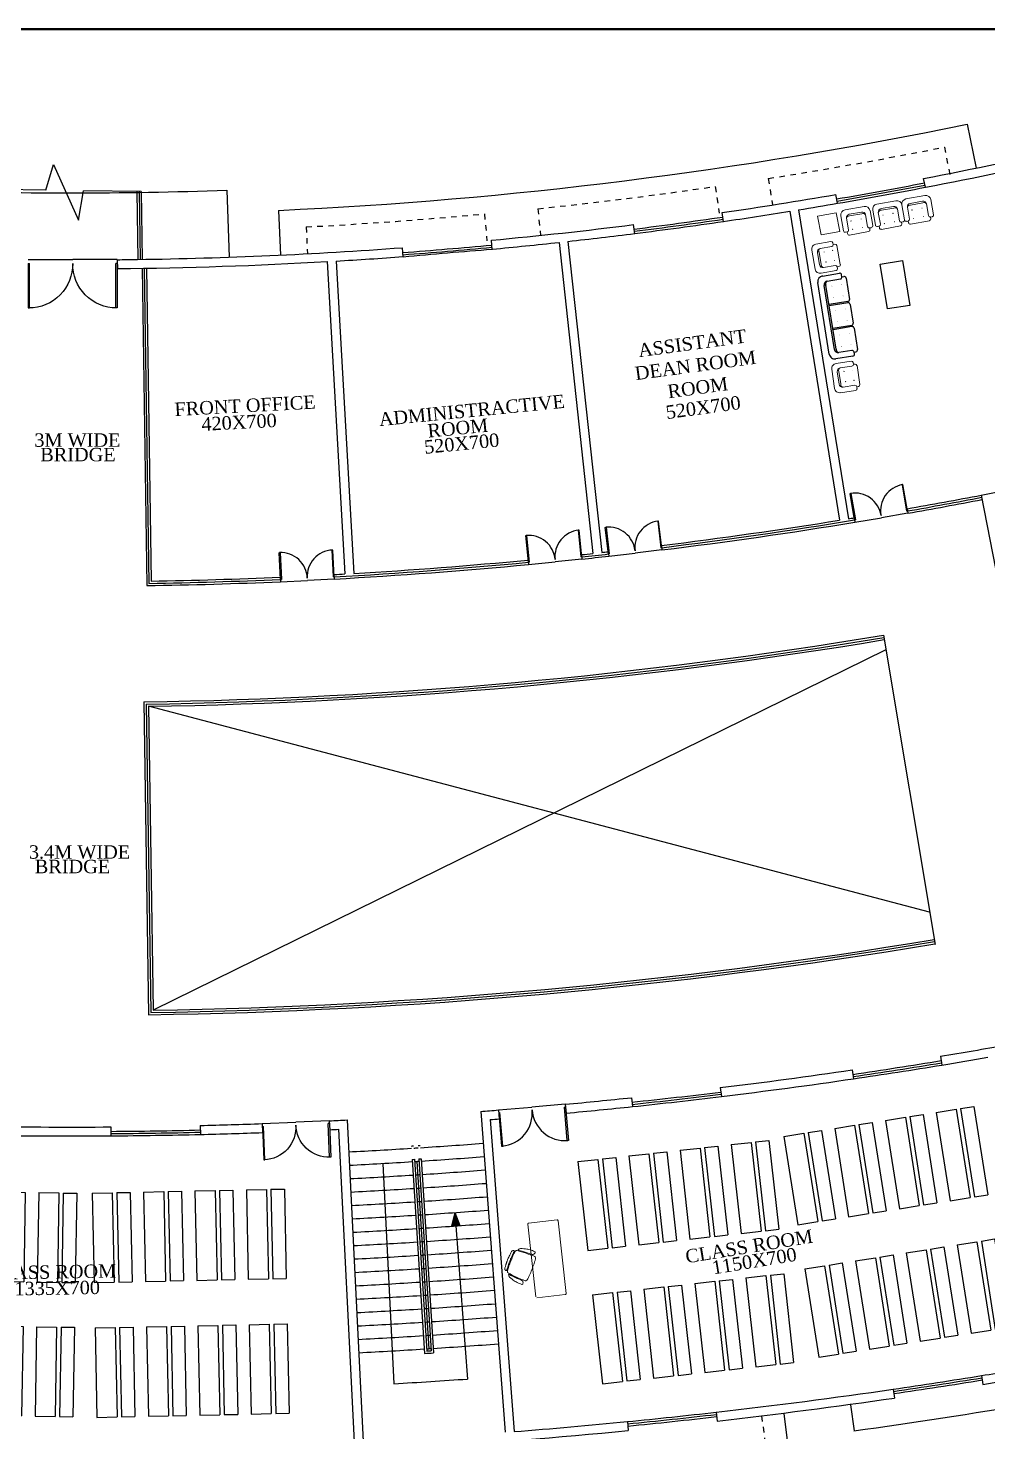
# Model space of a CAD drawing. Header units: metres. Extents: x 159409 to 239023, y 50504 to 95165.
# Drawn here: x 203357 to 205505, y 74891 to 78032 of the extents above; entities that cross this region are included whole.
import ezdxf

# ---------------------------------------------------------------- set-up
doc = ezdxf.new("R2010")
doc.units = ezdxf.units.M
doc.header["$MEASUREMENT"] = 0
doc.linetypes.add('HIDDEN', pattern=[0.125, 0.0625, -0.0625])
doc.layers.add('A-GREEN', color=80, linetype='Continuous')
doc.layers.add('TEXT', color=3, linetype='Continuous')
doc.layers.add('FURN', color=8, linetype='Continuous', lineweight=5)
doc.styles.add('DIM', font='times.ttf', dxfattribs={"height": 0.3})

# ---------------------------------------------------------------- blocks, each defined once
blk = doc.blocks.new('fgds')
at = {"color": 253, "ltscale": 8}
for p, q in [((-348.363, -122.88), (-346.363, -122.88)), ((-348.363, -122.88), (-348.363, -123.33)), ((-346.363, -122.88), (-346.363, -123.33)), ((-348.363, -123.33), (-346.363, -123.33)), ((-348.363, -123.43), (-346.363, -123.43)), ((-348.363, -123.43), (-348.363, -123.73)), ((-346.363, -123.43), (-346.363, -123.73)), ((-348.363, -123.73), (-346.363, -123.73))]:
    blk.add_line(p, q, dxfattribs=at)
blk = doc.blocks.new('rser')
at = {"color": 2}
for p in [(-0.986, 6.93, 9945.752), (-0.986, 5.78, 9945.752), (-0.986, 4.63, 9945.752), (-0.986, 3.48, 9945.752)]:
    blk.add_blockref('fgds', p, dxfattribs=at)
blk = doc.blocks.new('A$C16F118AB')
for points in [[(0.37, 0.768), (0.37, 0.768), (0.374, 0.77), (0.374, 0.774), (0.372, 0.778), (0.364, 0.785), (0.354, 0.791), (0.344, 0.795), (0.333, 0.799), (0.321, 0.801), (0.307, 0.801), (0.283, 0.797), (0.248, 0.791), (0.205, 0.783), (0.181, 0.776), (0.156, 0.77), (0.132, 0.762), (0.106, 0.752), (0.081, 0.74), (0.057, 0.728), (0.032, 0.714), (0.008, 0.697), (0, 0.691), (0, 0.683), (0.006, 0.671), (0.018, 0.659), (0.035, 0.646), (0.049, 0.64), (0.063, 0.636), (0.075, 0.638), (0.096, 0.648), (0.116, 0.659), (0.136, 0.669), (0.156, 0.679), (0.179, 0.689), (0.199, 0.699), (0.222, 0.709), (0.244, 0.72), (0.287, 0.738), (0.321, 0.752), (0.35, 0.762), (0.37, 0.768)], [(0.565, 0.547), (0.565, 0.547), (0.559, 0.559), (0.553, 0.573), (0.545, 0.585), (0.539, 0.598), (0.53, 0.612), (0.524, 0.624), (0.516, 0.636), (0.51, 0.648), (0.504, 0.661), (0.496, 0.675), (0.488, 0.687), (0.482, 0.699), (0.474, 0.712), (0.465, 0.724), (0.457, 0.736), (0.449, 0.748), (0.439, 0.758), (0.429, 0.764), (0.417, 0.768), (0.402, 0.766), (0.354, 0.748), (0.303, 0.728), (0.256, 0.707), (0.207, 0.685), (0.159, 0.661), (0.112, 0.638), (0.065, 0.614), (0.02, 0.588), (0.012, 0.579), (0.006, 0.569), (0.006, 0.555), (0.01, 0.539), (0.014, 0.526), (0.02, 0.512), (0.024, 0.498), (0.03, 0.484), (0.037, 0.472), (0.043, 0.457), (0.049, 0.443), (0.055, 0.429), (0.063, 0.415), (0.069, 0.4), (0.077, 0.384), (0.085, 0.37), (0.093, 0.354), (0.1, 0.339), (0.108, 0.323), (0.116, 0.309), (0.134, 0.276), (0.15, 0.246), (0.167, 0.215), (0.183, 0.187), (0.199, 0.161), (0.215, 0.136), (0.232, 0.114), (0.246, 0.091), (0.256, 0.081), (0.268, 0.075), (0.28, 0.073), (0.291, 0.075), (0.339, 0.1), (0.386, 0.124), (0.433, 0.15), (0.48, 0.177), (0.524, 0.203), (0.567, 0.232), (0.61, 0.262), (0.652, 0.291), (0.663, 0.301), (0.667, 0.311), (0.667, 0.323), (0.663, 0.337), (0.654, 0.362), (0.644, 0.386), (0.634, 0.411), (0.622, 0.437), (0.61, 0.464), (0.596, 0.492), (0.581, 0.518), (0.565, 0.547)], [(0.634, 0.585), (0.634, 0.585), (0.624, 0.602), (0.614, 0.62), (0.602, 0.64), (0.587, 0.661), (0.573, 0.683), (0.557, 0.707), (0.541, 0.732), (0.524, 0.758), (0.516, 0.766), (0.508, 0.77), (0.496, 0.774), (0.484, 0.774), (0.474, 0.772), (0.467, 0.766), (0.465, 0.76), (0.469, 0.752), (0.476, 0.74), (0.484, 0.728), (0.49, 0.716), (0.498, 0.703), (0.506, 0.691), (0.512, 0.679), (0.52, 0.667), (0.526, 0.655), (0.534, 0.642), (0.541, 0.63), (0.549, 0.618), (0.555, 0.606), (0.563, 0.594), (0.569, 0.581), (0.575, 0.569), (0.581, 0.557), (0.587, 0.545), (0.596, 0.533), (0.602, 0.52), (0.608, 0.508), (0.614, 0.496), (0.62, 0.484), (0.626, 0.47), (0.632, 0.457), (0.638, 0.445), (0.642, 0.433), (0.648, 0.419), (0.654, 0.407), (0.661, 0.392), (0.667, 0.38), (0.673, 0.366), (0.679, 0.354), (0.685, 0.348), (0.691, 0.346), (0.699, 0.348), (0.707, 0.354), (0.715, 0.364), (0.717, 0.376), (0.72, 0.386), (0.717, 0.396), (0.711, 0.411), (0.705, 0.427), (0.699, 0.441), (0.693, 0.453), (0.687, 0.468), (0.683, 0.48), (0.677, 0.492), (0.673, 0.502), (0.669, 0.512), (0.663, 0.524), (0.658, 0.535), (0.652, 0.545), (0.648, 0.555), (0.642, 0.565), (0.638, 0.575), (0.634, 0.585)], [(0.638, 0.262), (0.63, 0.256), (0.622, 0.248), (0.612, 0.24), (0.598, 0.23), (0.583, 0.22), (0.567, 0.209), (0.549, 0.197), (0.528, 0.185), (0.508, 0.173), (0.488, 0.159), (0.465, 0.146), (0.445, 0.134), (0.425, 0.124), (0.404, 0.112), (0.386, 0.102), (0.366, 0.091), (0.356, 0.081), (0.35, 0.069), (0.346, 0.053), (0.346, 0.033), (0.35, 0.016), (0.356, 0.004), (0.366, 0), (0.376, 0.002), (0.402, 0.014), (0.427, 0.026), (0.451, 0.041), (0.476, 0.055), (0.498, 0.069), (0.518, 0.083), (0.539, 0.1), (0.557, 0.116), (0.573, 0.132), (0.589, 0.148), (0.602, 0.161), (0.614, 0.173), (0.624, 0.183), (0.63, 0.191), (0.636, 0.197), (0.638, 0.203), (0.642, 0.213), (0.644, 0.226), (0.646, 0.238), (0.646, 0.248), (0.646, 0.256), (0.644, 0.262), (0.64, 0.264), (0.638, 0.262)]]:
    blk.add_lwpolyline(points)
blk = doc.blocks.new('vgfsdr')
at = {"layer": 'FURN'}
for p, q in [((-347.094, -114.279, 9945.752), (-348.721, -114.469, 9945.752)), ((-346.997, -114.933, 9945.752), (-347.071, -114.297, 9945.752)), ((-348.738, -114.483, 9945.752), (-348.739, -114.492, 9945.752)), ((-348.739, -114.492, 9945.752), (-348.665, -115.127, 9945.752)), ((-348.735, -114.477, 9945.752), (-348.738, -114.483, 9945.752)), ((-348.729, -114.472, 9945.752), (-348.735, -114.477, 9945.752)), ((-348.721, -114.469, 9945.752), (-348.729, -114.472, 9945.752)), ((-347.015, -114.955, 9945.752), (-347.007, -114.952, 9945.752)), ((-347.007, -114.952, 9945.752), (-347.002, -114.948, 9945.752)), ((-347.002, -114.948, 9945.752), (-346.998, -114.941, 9945.752)), ((-346.998, -114.941, 9945.752), (-346.997, -114.933, 9945.752)), ((-348.662, -115.135, 9945.752), (-348.665, -115.127, 9945.752)), ((-348.657, -115.14, 9945.752), (-348.662, -115.135, 9945.752)), ((-348.651, -115.144, 9945.752), (-348.657, -115.14, 9945.752)), ((-348.643, -115.145, 9945.752), (-348.651, -115.144, 9945.752)), ((-347.015, -114.955, 9945.752), (-348.643, -115.145, 9945.752))]:
    blk.add_line(p, q, dxfattribs=at)
blk = doc.blocks.new('556w45')
at = {"color": 2}
blk.add_blockref('vgfsdr', (-0.017, 0.143), dxfattribs=at)
at = {"color": 2, "rotation": 6.647952394738431}
for p in [(-13.293, 40.23), (-16.273, 39.882)]:
    blk.add_blockref('rser', p, dxfattribs=at)
at = {"layer": 'FURN', "rotation": 96.64795239473506}
blk.add_blockref('A$C16F118AB', (-347.408, -114.267, 9945.752), dxfattribs=at)
blk = doc.blocks.new('RYTRTRTRTRT')
at = {"color": 8}
for p, q in [((42.518, 61.153), (42.518, 61.753)), ((42.518, 61.753), (42.538, 61.753)), ((42.538, 61.753), (42.538, 61.153)), ((43.718, 61.753), (43.698, 61.753)), ((43.698, 61.753), (43.698, 61.153)), ((43.718, 61.153), (43.718, 61.753)), ((42.518, 61.153), (42.538, 61.153)), ((42.518, 61.103), (43.118, 61.103)), ((43.718, 61.103), (43.118, 61.103)), ((43.718, 61.153), (43.698, 61.153))]:
    blk.add_line(p, q, dxfattribs=at)
for centre, start, end in [((42.528, 61.163), 359.0371, 90), ((43.708, 61.163), 90, 180.9629)]:
    blk.add_arc(centre, 0.59, start, end, dxfattribs=at)
blk = doc.blocks.new('FEGREGRE')
at = {"color": 20, "ltscale": 10}
for p, q in [((355566.4, 113803.8, 0.4), (355576.3, 113725.3, 0.4)), ((355715.3, 113822.9, 0.4), (355723.3, 113764.9, 0.4))]:
    blk.add_line(p, q, dxfattribs=at)
blk.add_arc((353970.3, 126473.1, 0.4), 12828.5, 277.85338, 279.64858, dxfattribs=at)
blk = doc.blocks.new('erewrewgregre')
for p, q in [((1543.251, -964.41), (1543.251, -964.917)), ((1544.265, -964.41), (1543.251, -964.41)), ((1544.265, -964.917), (1544.265, -964.41)), ((1543.251, -964.917), (1544.265, -964.917))]:
    blk.add_line(p, q)
blk = doc.blocks.new('frgre')
at = {"layer": 'FURN'}
for p, q in [((-1218.604, -2440.471), (-1218.604, -2440.888)), ((-1218.188, -2440.471), (-1218.604, -2440.471)), ((-1218.188, -2440.888), (-1218.188, -2440.471)), ((-1218.604, -2440.888), (-1218.188, -2440.888))]:
    blk.add_line(p, q, dxfattribs=at)
blk = doc.blocks.new('fregtr')
at = {"layer": 'FURN'}
for p, q in [((-1209.411, -2453.059), (-1209.836, -2453.059)), ((-1209.411, -2453.059), (-1209.836, -2453.059)), ((-1209.949, -2453.172), (-1209.949, -2453.509)), ((-1209.836, -2453.247), (-1209.836, -2453.509)), ((-1209.836, -2453.247), (-1209.836, -2453.509)), ((-1209.486, -2453.172), (-1209.761, -2453.172)), ((-1209.486, -2453.172), (-1209.761, -2453.172)), ((-1209.486, -2453.209), (-1209.761, -2453.209)), ((-1209.486, -2453.209), (-1209.761, -2453.209)), ((-1209.411, -2453.509), (-1209.411, -2453.247)), ((-1209.411, -2453.509), (-1209.411, -2453.247)), ((-1209.299, -2453.509), (-1209.299, -2453.172)), ((-1209.299, -2453.509), (-1209.299, -2453.172)), ((-1209.874, -2453.547), (-1209.911, -2453.547)), ((-1209.874, -2453.547), (-1209.911, -2453.547)), ((-1209.874, -2453.547), (-1209.874, -2453.584)), ((-1209.874, -2453.547), (-1209.874, -2453.584)), ((-1209.836, -2453.622), (-1209.411, -2453.622)), ((-1209.836, -2453.622), (-1209.411, -2453.622)), ((-1209.336, -2453.547), (-1209.374, -2453.547)), ((-1209.374, -2453.547), (-1209.374, -2453.584)), ((-1209.374, -2453.547), (-1209.374, -2453.584)), ((-1209.336, -2453.547), (-1209.374, -2453.547))]:
    blk.add_line(p, q, dxfattribs=at)
for centre, radius, start, end in [((-1209.836, -2453.172), 0.112, 90, 180), ((-1209.836, -2453.172), 0.112, 90, 180), ((-1209.411, -2453.172), 0.112, 0, 90), ((-1209.411, -2453.172), 0.112, 0, 90), ((-1209.761, -2453.247), 0.075, 90, 180), ((-1209.761, -2453.247), 0.075, 90, 180), ((-1209.782, -2453.262), 0.0561, 68.2206, 164.9095), ((-1209.782, -2453.262), 0.0561, 68.2206, 164.9095), ((-1209.724, -2453.322), 0.00281, 0, 180), ((-1209.724, -2453.322), 0.00281, 0, 180), ((-1209.724, -2453.322), 0.00281, 180, 0), ((-1209.724, -2453.322), 0.00281, 180, 0), ((-1209.499, -2453.322), 0.00281, 0, 180), ((-1209.499, -2453.322), 0.00281, 0, 180), ((-1209.499, -2453.322), 0.00281, 180, 0), ((-1209.499, -2453.322), 0.00281, 180, 0), ((-1209.486, -2453.247), 0.075, 0, 90), ((-1209.486, -2453.247), 0.075, 0, 90), ((-1209.466, -2453.262), 0.0561, 15.0905, 111.7794), ((-1209.466, -2453.262), 0.0561, 15.0905, 111.7794), ((-1209.911, -2453.509), 0.0375, 180, 270), ((-1209.911, -2453.509), 0.0375, 180, 270), ((-1209.874, -2453.509), 0.0375, 270, 0), ((-1209.874, -2453.509), 0.0375, 270, 0), ((-1209.836, -2453.584), 0.0375, 180, 270), ((-1209.836, -2453.584), 0.0375, 180, 270), ((-1209.724, -2453.509), 0.00281, 0, 180), ((-1209.724, -2453.509), 0.00281, 0, 180), ((-1209.724, -2453.509), 0.00281, 180, 0), ((-1209.724, -2453.509), 0.00281, 180, 0), ((-1209.499, -2453.509), 0.00281, 0, 180), ((-1209.499, -2453.509), 0.00281, 0, 180), ((-1209.499, -2453.509), 0.00281, 180, 0), ((-1209.499, -2453.509), 0.00281, 180, 0), ((-1209.374, -2453.509), 0.0375, 180, 270), ((-1209.374, -2453.509), 0.0375, 180, 270), ((-1209.411, -2453.584), 0.0375, 270, 0), ((-1209.411, -2453.584), 0.0375, 270, 0), ((-1209.336, -2453.509), 0.0375, 270, 0), ((-1209.336, -2453.509), 0.0375, 270, 0)]:
    blk.add_arc(centre, radius, start, end, dxfattribs=at)
blk = doc.blocks.new('REGREHTR')
at = {"layer": 'FURN'}
for p, q in [((-1332.745, -2479.595), (-1332.745, -2479.932)), ((-1332.745, -2479.595), (-1332.745, -2479.932)), ((-1332.707, -2479.557), (-1332.67, -2479.557)), ((-1332.707, -2479.557), (-1332.67, -2479.557)), ((-1332.67, -2479.557), (-1332.67, -2479.52)), ((-1332.67, -2479.557), (-1332.67, -2479.52)), ((-1332.633, -2479.595), (-1332.633, -2479.857)), ((-1332.633, -2479.595), (-1332.633, -2479.857)), ((-1332.207, -2479.483), (-1332.632, -2479.482)), ((-1332.207, -2479.483), (-1332.632, -2479.482)), ((-1332.208, -2479.858), (-1332.208, -2479.595)), ((-1332.208, -2479.858), (-1332.208, -2479.595)), ((-1332.17, -2479.558), (-1332.17, -2479.52)), ((-1332.17, -2479.558), (-1332.17, -2479.52)), ((-1332.17, -2479.558), (-1332.132, -2479.558)), ((-1332.17, -2479.558), (-1332.132, -2479.558)), ((-1332.095, -2479.933), (-1332.095, -2479.596)), ((-1332.095, -2479.933), (-1332.095, -2479.596)), ((-1332.558, -2479.895), (-1332.283, -2479.895)), ((-1332.558, -2479.895), (-1332.283, -2479.895)), ((-1332.558, -2479.932), (-1332.283, -2479.933)), ((-1332.558, -2479.932), (-1332.283, -2479.933)), ((-1332.633, -2480.045), (-1332.208, -2480.045)), ((-1332.633, -2480.045), (-1332.208, -2480.045))]:
    blk.add_line(p, q, dxfattribs=at)
for centre, radius, start, end in [((-1332.708, -2479.595), 0.0375, 89.9193, 179.9193), ((-1332.708, -2479.595), 0.0375, 89.9193, 179.9193), ((-1332.632, -2479.52), 0.0375, 89.9193, 179.9193), ((-1332.632, -2479.52), 0.0375, 89.9193, 179.9193), ((-1332.67, -2479.595), 0.0375, 359.9193, 89.9193), ((-1332.67, -2479.595), 0.0375, 359.9193, 89.9193), ((-1332.545, -2479.595), 0.00281, 359.9193, 179.9193), ((-1332.545, -2479.595), 0.00281, 359.9193, 179.9193), ((-1332.545, -2479.595), 0.00281, 179.9193, 359.9193), ((-1332.545, -2479.595), 0.00281, 179.9193, 359.9193), ((-1332.32, -2479.595), 0.00281, 359.9193, 179.9193), ((-1332.32, -2479.595), 0.00281, 359.9193, 179.9193), ((-1332.32, -2479.595), 0.00281, 179.9193, 359.9193), ((-1332.32, -2479.595), 0.00281, 179.9193, 359.9193), ((-1332.17, -2479.595), 0.0375, 89.9193, 179.9193), ((-1332.17, -2479.595), 0.0375, 89.9193, 179.9193), ((-1332.207, -2479.52), 0.0375, 359.9193, 89.9193), ((-1332.207, -2479.52), 0.0375, 359.9193, 89.9193), ((-1332.133, -2479.596), 0.0375, 359.9193, 89.9193), ((-1332.133, -2479.596), 0.0375, 359.9193, 89.9193), ((-1332.633, -2479.932), 0.112, 179.9193, 269.9193), ((-1332.633, -2479.932), 0.112, 179.9193, 269.9193), ((-1332.558, -2479.857), 0.075, 179.9193, 269.9193), ((-1332.579, -2479.843), 0.0561, 195.0098, 291.6987), ((-1332.579, -2479.843), 0.0561, 195.0098, 291.6987), ((-1332.558, -2479.857), 0.075, 179.9193, 269.9193), ((-1332.545, -2479.782), 0.00281, 359.9193, 179.9193), ((-1332.545, -2479.782), 0.00281, 359.9193, 179.9193), ((-1332.545, -2479.782), 0.00281, 179.9193, 359.9193), ((-1332.545, -2479.782), 0.00281, 179.9193, 359.9193), ((-1332.32, -2479.783), 0.00281, 359.9193, 179.9193), ((-1332.32, -2479.783), 0.00281, 359.9193, 179.9193), ((-1332.32, -2479.783), 0.00281, 179.9193, 359.9193), ((-1332.32, -2479.783), 0.00281, 179.9193, 359.9193), ((-1332.283, -2479.858), 0.075, 269.9193, 359.9193), ((-1332.262, -2479.843), 0.0561, 248.1399, 344.8288), ((-1332.262, -2479.843), 0.0561, 248.1399, 344.8288), ((-1332.283, -2479.858), 0.075, 269.9193, 359.9193), ((-1332.208, -2479.933), 0.112, 269.9193, 359.9193), ((-1332.208, -2479.933), 0.112, 269.9193, 359.9193)]:
    blk.add_arc(centre, radius, start, end, dxfattribs=at)
blk = doc.blocks.new('S')
at = {"color": 8}
for p, q in [((-1517.271, 488.054), (-1516.789, 488.054)), ((-1517.271, 488.054), (-1516.789, 488.054)), ((-1516.676, 488.054), (-1516.251, 488.054)), ((-1516.676, 488.054), (-1516.251, 488.054)), ((-1516.138, 488.054), (-1515.656, 488.054)), ((-1516.138, 488.054), (-1515.656, 488.054)), ((-1517.398, 487.544), (-1517.398, 487.926)), ((-1517.398, 487.544), (-1517.398, 487.926)), ((-1517.313, 487.969), (-1517.356, 487.969)), ((-1517.313, 487.969), (-1517.356, 487.969)), ((-1517.313, 487.969), (-1517.313, 488.011)), ((-1517.313, 487.969), (-1517.313, 488.011)), ((-1517.271, 487.629), (-1517.271, 487.926)), ((-1517.271, 487.629), (-1517.271, 487.926)), ((-1516.718, 488.011), (-1516.747, 488.011)), ((-1516.718, 488.011), (-1516.747, 488.011)), ((-1516.747, 488.011), (-1516.747, 487.586)), ((-1516.747, 488.011), (-1516.747, 487.586)), ((-1516.718, 488.011), (-1516.718, 487.586)), ((-1516.718, 488.011), (-1516.718, 487.586)), ((-1516.208, 488.011), (-1516.208, 487.586)), ((-1516.208, 488.011), (-1516.208, 487.586)), ((-1516.18, 488.011), (-1516.207, 488.011)), ((-1516.18, 488.011), (-1516.207, 488.011)), ((-1516.18, 488.011), (-1516.18, 487.586)), ((-1516.18, 488.011), (-1516.18, 487.586)), ((-1515.656, 487.926), (-1515.656, 487.629)), ((-1515.656, 487.926), (-1515.656, 487.629)), ((-1515.613, 487.969), (-1515.613, 488.011)), ((-1515.613, 487.969), (-1515.613, 488.011)), ((-1515.571, 487.969), (-1515.613, 487.969)), ((-1515.571, 487.969), (-1515.613, 487.969)), ((-1515.528, 487.926), (-1515.528, 487.544)), ((-1515.528, 487.926), (-1515.528, 487.544)), ((-1515.741, 487.586), (-1517.186, 487.586)), ((-1515.741, 487.586), (-1517.186, 487.586)), ((-1515.741, 487.544), (-1517.186, 487.544)), ((-1515.741, 487.544), (-1517.186, 487.544)), ((-1515.656, 487.416), (-1517.271, 487.416)), ((-1515.656, 487.416), (-1517.271, 487.416))]:
    blk.add_line(p, q, dxfattribs=at)
at = {"color": 8, "const_width": 0.00637}
for points in [[(-1517.14, 487.926, 1), (-1517.147, 487.926, 1)], [(-1517.14, 487.926, 1), (-1517.147, 487.926, 1)], [(-1516.885, 487.926, 1), (-1516.892, 487.926, 1)], [(-1516.885, 487.926, 1), (-1516.892, 487.926, 1)], [(-1516.588, 487.926, 1), (-1516.594, 487.926, 1)], [(-1516.588, 487.926, 1), (-1516.594, 487.926, 1)], [(-1516.333, 487.926, 1), (-1516.339, 487.926, 1)], [(-1516.333, 487.926, 1), (-1516.339, 487.926, 1)], [(-1516.035, 487.926, 1), (-1516.042, 487.926, 1)], [(-1516.035, 487.926, 1), (-1516.042, 487.926, 1)], [(-1515.78, 487.926, 1), (-1515.787, 487.926, 1)], [(-1515.78, 487.926, 1), (-1515.787, 487.926, 1)], [(-1517.14, 487.714, 1), (-1517.147, 487.714, 1)], [(-1517.14, 487.714, 1), (-1517.147, 487.714, 1)], [(-1516.885, 487.714, 1), (-1516.892, 487.714, 1)], [(-1516.885, 487.714, 1), (-1516.892, 487.714, 1)], [(-1516.588, 487.714, 1), (-1516.594, 487.714, 1)], [(-1516.588, 487.714, 1), (-1516.594, 487.714, 1)], [(-1516.333, 487.714, 1), (-1516.339, 487.714, 1)], [(-1516.333, 487.714, 1), (-1516.339, 487.714, 1)], [(-1516.035, 487.714, 1), (-1516.042, 487.714, 1)], [(-1516.035, 487.714, 1), (-1516.042, 487.714, 1)], [(-1515.78, 487.714, 1), (-1515.787, 487.714, 1)], [(-1515.78, 487.714, 1), (-1515.787, 487.714, 1)]]:
    blk.add_lwpolyline(points, format="xyb", close=True, dxfattribs=at)
at = {"color": 8}
for centre, radius, start, end in [((-1517.271, 488.011), 0.0425, 90, 180), ((-1517.271, 488.011), 0.0425, 90, 180), ((-1516.789, 488.011), 0.0425, 0, 90), ((-1516.789, 488.011), 0.0425, 0, 90), ((-1516.676, 488.011), 0.0425, 90, 180), ((-1516.676, 488.011), 0.0425, 90, 180), ((-1516.251, 488.011), 0.0425, 0, 90), ((-1516.251, 488.011), 0.0425, 0, 90), ((-1516.138, 488.011), 0.0425, 90, 180), ((-1516.138, 488.011), 0.0425, 90, 180), ((-1515.656, 488.011), 0.0425, 0, 90), ((-1515.656, 488.011), 0.0425, 0, 90), ((-1517.356, 487.926), 0.0425, 90, 180), ((-1517.356, 487.926), 0.0425, 90, 180), ((-1517.313, 487.926), 0.0425, 0, 90), ((-1517.313, 487.926), 0.0425, 0, 90), ((-1515.613, 487.926), 0.0425, 90, 180), ((-1515.613, 487.926), 0.0425, 90, 180), ((-1515.571, 487.926), 0.0425, 0, 90), ((-1515.571, 487.926), 0.0425, 0, 90), ((-1517.271, 487.544), 0.128, 180, 270), ((-1517.271, 487.544), 0.128, 180, 270), ((-1517.186, 487.629), 0.085, 180, 270), ((-1517.209, 487.645), 0.0636, 195.0905, 291.7794), ((-1517.209, 487.645), 0.0636, 195.0905, 291.7794), ((-1517.186, 487.629), 0.085, 180, 270), ((-1515.741, 487.629), 0.085, 270, 0), ((-1515.717, 487.645), 0.0636, 248.2206, 344.9095), ((-1515.717, 487.645), 0.0636, 248.2206, 344.9095), ((-1515.741, 487.629), 0.085, 270, 0), ((-1515.656, 487.544), 0.128, 270, 0), ((-1515.656, 487.544), 0.128, 270, 0)]:
    blk.add_arc(centre, radius, start, end, dxfattribs=at)

msp = doc.modelspace()

# ---------------------------------------------------------------- hatches: boundary and pattern name
at = {"ltscale": 8}
h = msp.add_hatch(color=2, dxfattribs=at)
h.dxf.hatch_style = 1
h.paths.add_polyline_path([(204312.094, 75381.923), (204323.622, 75352.664, -0.00038461), (204304.777, 75351.338)])

# ---------------------------------------------------------------- linework, layer by layer
at = {"color": 0, "ltscale": 10}
for p, q in [((205458.382, 77816.744, 0.423), (205478.467, 77718.782, 0.842)), ((203397.454, 77669.211, 1.263), (203414.214, 77726.557, 1.263)), ((203414.214, 77726.557, 1.263), (203470.606, 77602.051, 1.263)), ((205364.809, 77675.791, 0.842), (205361.025, 77695.429, 0.842)), ((203397.454, 77669.211, 1.263), (203294.058, 77670.747, 1.263)), ((203470.606, 77602.051, 1.263), (203481.129, 77667.968, 1.263)), ((203610.627, 77666.045, 1.263), (203481.129, 77667.968, 1.263)), ((203600.628, 77665.896, 1.263), (203602.879, 77514.333, 1.263)), ((203605.628, 77665.971, 1.263), (203607.879, 77514.402, 1.263)), ((203610.627, 77666.045, 1.263), (203612.878, 77514.48, 1.263)), ((203802.137, 77669.369, -0.421), (203807.418, 77519.462, 0.842)), ((205168.057, 77639.894, 0.842), (205164.662, 77659.604, 0.842)), ((203917.62, 77624.056, 0.356), (203922.279, 77524.164, 0.842)), ((204912.928, 77598.801, 0.842), (204910.167, 77619.11, 0.842)), ((205061.601, 77622.143, 1.247), (205173.047, 76931.071, 1.275)), ((205081.343, 77625.347, 1.247), (205192.789, 76934.274, 1.275)), ((204714.751, 77571.861, 0.842), (204711.99, 77592.17, 0.842)), ((204395.846, 77536.073, 0.842), (204394.07, 77557.268, 0.842)), ((204545.459, 77552.497, 1.248), (204621.163, 76856.603, 1.276)), ((204565.339, 77554.68, 1.248), (204641.044, 76858.784, 1.276)), ((204196.544, 77519.376, 0.842), (204194.768, 77540.571, 0.842)), ((203557.039, 77513.752, 0.842), (203557.247, 77493.754, 0.421)), ((203612.362, 77494.476, 1.263), (203622.907, 76784.554, 1.263)), ((203617.362, 77494.557, 1.263), (203627.832, 76789.634, 1.263)), ((203622.361, 77494.64, 1.263), (203632.757, 76794.716, 1.263)), ((204026.415, 77509.528, 1.248), (204066.176, 76810.658, 1.276)), ((204046.382, 77510.684, 1.248), (204086.143, 76811.813, 1.276)), ((205490.013, 76987.042, 0.842), (205585.189, 76496.183, 0.842)), ((205323.842, 76956.485, 0.842), (205325.427, 76946.611, 0.842)), ((205205.535, 76936.368, 0.842), (205207.271, 76926.522, 0.842)), ((204655.129, 76860.352, 0.842), (204656.363, 76850.381, 0.842)), ((204774.466, 76874.389, 0.842), (204775.542, 76864.446, 0.842)), ((204476.083, 76841.834, 0.842), (204477.234, 76831.862, 0.842)), ((204595.482, 76853.859, 0.842), (204596.559, 76843.908, 0.842)), ((203921.78, 76803.412, 1.263), (203922.345, 76793.404, 1.263)), ((204041.71, 76809.294, 1.263), (204042.205, 76799.261, 1.263)), ((205271.275, 76673.567, 0.842), (205386.458, 75981.588, 0.842)), ((203632.165, 75824.582, 1.263), (203632.165, 75824.581, 1.263)), ((203637.164, 75824.66, 1.263), (203637.164, 75824.656, 1.263)), ((205398.75, 75731.75, 0.842), (205401.986, 75712.014, 0.842)), ((205201.124, 75701.027, 0.842), (205204.031, 75681.24, 0.842)), ((204707.418, 75638.877, 0.842), (204709.505, 75618.986, 0.842)), ((204906.145, 75661.4, 0.842), (204908.563, 75641.546, 0.842)), ((204369.993, 75608.271, 0.842), (204424.927, 74890.37, 0.842)), ((204409.865, 75611.464, 0.842), (204411.457, 75591.527, 0.842)), ((204559.32, 75624.263, 0.842), (204561.161, 75604.348, 0.842)), ((203542.536, 75573.547, 0.842), (203542.853, 75553.549, 0.842)), ((203742.511, 75576.711, 0.842), (203742.828, 75556.713, 0.842)), ((203881.319, 75580.864, 0.842), (203882.033, 75560.876, 0.842)), ((204031.191, 75587.133, 0.842), (204032.153, 75567.172, 0.842)), ((204391.459, 75589.872, 0.842), (204444.868, 74891.911, 0.842)), ((204216.782, 75500.836, 0.842), (204244.569, 75066.725, 0.842)), ((204221.772, 75501.153, 0.842), (204249.24, 75072.031, 0.842)), ((204227.081, 75496.481, 0.842), (204253.91, 75077.339, 0.842)), ((204231.752, 75501.791, 0.842), (204259.219, 75072.67, 0.842)), ((204236.741, 75502.114, 0.842), (204264.528, 75068.002, 0.842)), ((205490.574, 75017.216, 0.842), (205493.617, 74997.448, 0.842)), ((205292.902, 74986.788, 0.842), (205295.945, 74967.02, 0.842)), ((204698.216, 74914.242, 0.842), (204700.17, 74894.338, 0.842)), ((204897.099, 74935.351, 0.842), (204899.365, 74915.479, 0.842))]:
    msp.add_line(p, q, dxfattribs=at)
at = {"color": 0, "linetype": 'HIDDEN', "ltscale": 200}
for p, q in [((205407.367, 77765.638, 0.421), (205421.013, 77696.98, 0.842)), ((204894.846, 77677.511, 0.421), (204903.477, 77618.135, 0.842)), ((205013.486, 77695.482, 0.416), (205022.827, 77636.214, 0.842)), ((204378.438, 77616.07, 0.842), (204383.979, 77556.327, 0.842)), ((204497.858, 77627.868, 0.842), (204504.114, 77568.195, 0.842)), ((203979.41, 77587.074, 0.842), (203982.564, 77527.157, 0.842)), ((204998.582, 74927.19, 0.842), (205005.849, 74867.632, 0.842))]:
    msp.add_line(p, q, dxfattribs=at)
at = {"color": 0, "ltscale": 8}
for p, q in [((205276.75, 76640.676, 0.842), (203637.015, 75834.672, 1.263)), ((203616.769, 76524.43, 1.263), (203627.165, 75824.507, 1.263)), ((203621.843, 76519.506, 1.263), (203632.091, 75829.582, 1.263)), ((205374.379, 76054.156, 1.231), (203626.917, 76514.584, 1.263)), ((203626.917, 76514.584, 1.263), (203637.016, 75834.659, 1.263)), ((204052.162, 75568.153, 0.842), (204087.017, 74869.022, 0.842)), ((204071.141, 75589.141, 0.842), (204106.991, 74870.033, 0.842)), ((204151.084, 75491.856, 0.842), (204175.657, 74998.954, 0.842)), ((204312.094, 75381.923, 0.842), (204304.777, 75351.338, 0.842)), ((204312.094, 75381.923, 0.842), (204323.622, 75352.664, 0.842)), ((204314.383, 75352.01, 0.842), (204340.592, 75009.505, 0.842))]:
    msp.add_line(p, q, dxfattribs=at)
at = {"color": 6, "const_width": 5.123}
msp.add_lwpolyline([(206807.05, 78029.391), (206807.05, 73287.566), (200063.3, 73287.566), (200063.3, 78029.391)], close=True, dxfattribs=at)
at = {"color": 0, "ltscale": 10}
for centre, radius, start, end in [((203452.237, 87601.708, 0.842), 9988.5, 272.6704847, 281.5864047), ((203452.237, 87601.708, 0.842), 10088.5, 280.9063551, 282.8401676), ((203452.237, 87601.708, 0.842), 10108.5, 280.9063551, 282.8401676), ((203452.237, 87601.708, 0.842), 10098.5, 279.7727207, 280.9063551), ((203452.237, 87601.708, 0.842), 10103.5, 279.7727207, 280.9063551), ((203452.237, 87601.708, 0.842), 10108.5, 279.7727207, 280.9063551), ((203452.237, 87601.708, 0.421), 9938.5, 267.9812456, 272.0176033), ((203452.237, 87601.708, 0.842), 10088.5, 278.3091403, 279.7727207), ((203452.237, 87601.708, 0.842), 10108.5, 278.3080166, 279.1609841), ((203452.237, 87601.708, 0.842), 10108.5, 279.2743457, 279.7727207), ((203452.237, 87601.708, 0.842), 10088.5, 275.3567673, 277.1732585), ((203452.237, 87601.708, 0.842), 10108.5, 275.3556436, 276.208611), ((203452.237, 87601.708, 0.842), 10108.5, 276.3219727, 277.1743822), ((203452.237, 87601.708, 0.842), 10088.5, 270.8509587, 274.2208855), ((203452.237, 87601.708, 0.842), 10108.5, 273.3695996, 274.2220092), ((203452.237, 87601.708, 0.842), 10088.5, 270.5952138, 270.8509587), ((203452.237, 87601.708, 0.842), 10108.5, 270.5940365, 273.256238), ((203452.237, 87601.708, 0.842), 10808.5, 280.8672755, 284.0672352), ((203452.237, 87601.708, 0.842), 10808.5, 279.9716255, 280.8672755), ((203452.237, 87601.708, 0.842), 10813.5, 279.9716255, 280.8673245), ((203452.237, 87601.708, 0.842), 10818.5, 279.9716255, 280.8673735), ((203451.244, 87608.253, 0.842), 10815.12, 277.0277073, 279.1606574), ((203452.237, 87601.708, 0.842), 10813.5, 277.0259095, 279.3357839), ((203461.833, 87533.308, 0.842), 10749.44, 277.019739, 279.3447632), ((203452.237, 87601.708, 0.842), 10808.5, 279.267004, 279.3354756), ((203452.237, 87601.708, 0.842), 10808.5, 276.0717005, 276.208611), ((203452.237, 87601.708, 0.842), 10808.5, 276.314631, 276.3897596), ((203452.237, 87601.708, 0.842), 10813.5, 273.1265904, 275.4360935), ((203452.237, 87601.708, 0.842), 10818.5, 273.1260626, 275.4366246), ((203452.237, 87601.708, 0.842), 10808.5, 273.3622579, 275.4355619), ((203452.237, 87601.708, 0.842), 10813.5, 276.0717005, 276.3900673), ((203452.237, 87601.708, 0.842), 10818.5, 276.0717005, 276.3903747), ((203449.227, 87730.37, 1.684), 10947.194, 270.9090484, 272.476993), ((203452.237, 87601.708, 0.842), 10813.5, 270.9304369, 272.4901699), ((203452.237, 87601.708, 0.842), 10808.5, 270.9569786, 272.4898255), ((203452.237, 87601.708, 0.842), 10808.5, 273.1263451, 273.256238), ((203452.237, 87601.708, 0.842), 12028.5, 279.3128445, 280.0217136), ((203452.237, 87601.708, 0.842), 12048.5, 279.3128445, 279.8086633), ((203452.237, 87601.708, 0.842), 12028.5, 276.9424281, 278.3601664), ((203452.237, 87601.708, 0.842), 12038.5, 278.3601664, 279.3128445), ((203452.237, 87601.708, 0.842), 12043.5, 278.3601664, 279.3128445), ((203452.237, 87601.708, 0.842), 12048.5, 278.3601664, 279.3128445), ((203452.237, 87601.708, 0.842), 12048.5, 276.9424281, 278.3601664), ((203452.237, 87601.708, 0.842), 12028.5, 275.2808809, 275.9897501), ((203452.237, 87601.708, 0.842), 12038.5, 275.9897501, 276.9424281), ((203452.237, 87601.708, 0.842), 12043.5, 275.9897501, 276.9424281), ((203452.237, 87601.708, 0.842), 12048.5, 275.9897501, 276.9424281), ((203452.237, 87601.708, 0.842), 12028.5, 274.3758311, 274.5663621), ((203452.237, 87601.708, 0.842), 12048.5, 275.2808809, 275.9897501), ((203452.237, 87601.708, 0.842), 12028.5, 269.1071536, 270.4301303), ((203452.237, 87601.708, 0.842), 12028.5, 271.3828083, 272.0442967), ((203452.237, 87601.708, 0.842), 12028.5, 272.7588155, 272.9493489), ((203452.237, 87601.708, 0.842), 12048.5, 272.7588155, 272.8540821), ((203452.237, 87601.708, 0.842), 12048.5, 274.4709397, 274.5668384), ((203452.237, 87601.708, 0.842), 12048.5, 269.1063629, 270.430921), ((203452.237, 87601.708, 0.842), 12038.5, 270.430921, 271.3820176), ((203452.237, 87601.708, 0.842), 12043.5, 270.430921, 271.3820176), ((203452.237, 87601.708, 0.842), 12048.5, 270.430921, 271.3820176), ((203452.237, 87601.708, 0.842), 12048.5, 271.3820176, 272.0442967), ((203452.237, 87601.708, 0.842), 12768.5, 279.1997112, 284.7550704), ((203452.237, 87601.708, 0.842), 12748.5, 279.2004152, 279.8138856), ((203452.237, 87601.708, 0.842), 12748.5, 278.3015429, 279.2004152), ((203452.237, 87601.708, 0.842), 12753.5, 278.3015429, 279.2004152), ((203452.237, 87601.708, 0.842), 12758.5, 278.3015429, 279.2004152), ((203452.237, 87601.708, 0.842), 12748.5, 276.5076465, 278.3015429), ((203452.237, 87601.708, 0.842), 12768.5, 276.5069425, 278.3022469), ((203452.237, 87601.708, 0.842), 12748.5, 274.4657156, 275.6087742), ((203457.669, 87552.004, 0.842), 12698.5, 275.6063012, 276.5087108), ((203457.669, 87552.004, 0.842), 12703.5, 275.6063003, 276.5087104), ((203457.669, 87552.004, 0.842), 12708.5, 275.6063013, 276.50871), ((203452.237, 87601.708, 0.842), 12768.5, 271.3498414, 275.6087742)]:
    msp.add_arc(centre, radius, start, end, dxfattribs=at)
at = {"color": 0, "linetype": 'HIDDEN', "ltscale": 200}
for start, end in [(278.9563077, 281.2422321), (275.9848206, 278.270745), (273.0132844, 275.2992088)]:
    msp.add_arc((203452.237, 87601.708, 0.421), 10028.5, start, end, dxfattribs=at)
at = {"color": 0, "ltscale": 8}
for centre, radius, start, end in [((203445.502, 87651.252, 0.842), 10148.5, 277.1766164, 278.3057824), ((203445.502, 87651.252, 0.842), 10153.5, 277.1766164, 278.3057824), ((203445.502, 87651.252, 0.842), 10158.5, 277.1766164, 278.3057824), ((203448.128, 87650.763, 0.842), 10148.5, 274.2242434, 275.3534094), ((203448.128, 87650.763, 0.842), 10153.5, 274.2245214, 275.3531313), ((205110.97, 68081.582, 0.842), 9481.99, 94.325562, 95.534106), ((203452.237, 87601.708, 0.842), 11078.5, 270.8509587, 279.4504921), ((203452.237, 87601.708, 0.842), 11083.5, 270.876806, 279.4504921), ((203452.237, 87601.708, 0.842), 11088.5, 270.9026301, 279.4504921), ((203452.237, 87601.708, 0.842), 11778.5, 270.8509587, 279.4504921), ((203452.237, 87601.708, 0.842), 11773.5, 270.8752912, 279.4504921), ((203452.237, 87601.708, 0.842), 11768.5, 270.8996444, 279.4504921), ((203452.237, 87601.708, 0.842), 12100, 273.7098053, 274.3758308), ((203452.237, 87601.708, 0.842), 12100, 272.9483408, 273.6152186), ((203452.237, 87601.708, 0.842), 12095, 273.615082, 273.6387677), ((203452.237, 87601.708, 0.842), 12100, 273.6387775, 273.6861293), ((203452.237, 87601.708, 0.842), 12095, 273.6861391, 273.7098249), ((203452.237, 87601.708, 0.842), 12130, 273.7096881, 274.3758308), ((203452.237, 87601.708, 0.842), 12130, 272.9483408, 273.6152186), ((203452.237, 87601.708, 0.842), 12125, 273.6151991, 273.6388262), ((203452.237, 87601.708, 0.842), 12130, 273.638836, 273.6860707), ((203452.237, 87601.708, 0.842), 12125, 273.6860805, 273.7097076), ((203452.237, 87601.708, 0.842), 12160, 273.7095715, 274.3758308), ((203452.237, 87601.708, 0.842), 12160, 272.9483408, 273.615335), ((203452.237, 87601.708, 0.842), 12160, 273.6388942, 273.6860124), ((203452.237, 87601.708, 0.842), 12190, 273.7094555, 274.3758307), ((203452.237, 87601.708, 0.842), 12190, 272.9481089, 273.6154509), ((203452.237, 87601.708, 0.842), 12190, 273.6389521, 273.6859543), ((203452.237, 87601.708, 0.842), 12220, 273.70934, 274.3758306), ((203452.237, 87601.708, 0.842), 12220, 272.947878, 273.6155662), ((203452.237, 87601.708, 0.842), 12220, 273.6390097, 273.6858966), ((203452.237, 87601.708, 0.842), 12250, 273.7092251, 274.3758305), ((203452.237, 87601.708, 0.842), 12250, 272.9476483, 273.615681), ((203452.237, 87601.708, 0.842), 12250, 273.639067, 273.6858391), ((203452.237, 87601.708, 0.842), 12280, 273.7091108, 274.3758305), ((203452.237, 87601.708, 0.842), 12280, 272.9474197, 273.6157952), ((203452.237, 87601.708, 0.842), 12280, 273.6391241, 273.6857819), ((203452.237, 87601.708, 0.842), 12310, 273.6391809, 273.685725), ((203452.237, 87601.708, 0.842), 12310, 273.708997, 274.3758304), ((203452.237, 87601.708, 0.842), 12310, 272.9471923, 273.6159088), ((203452.237, 87601.708, 0.842), 12340, 272.9469659, 273.6160219), ((203452.237, 87601.708, 0.842), 12340, 273.6392374, 273.6856683), ((203452.237, 87601.708, 0.842), 12340, 273.7088838, 274.3758303), ((203452.237, 87601.708, 0.842), 12370, 272.9467407, 273.6161345), ((203452.237, 87601.708, 0.842), 12370, 273.6392936, 273.685612), ((203452.237, 87601.708, 0.842), 12370, 273.7087712, 274.3758302), ((203452.237, 87601.708, 0.842), 12400, 272.9465165, 273.6162465), ((203452.237, 87601.708, 0.842), 12400, 273.6393496, 273.6855559), ((203452.237, 87601.708, 0.842), 12400, 273.708659, 274.3758302), ((203452.237, 87601.708, 0.842), 12430, 272.9462934, 273.6163579), ((203452.237, 87601.708, 0.842), 12430, 273.6394053, 273.6855001), ((203452.237, 87601.708, 0.842), 12430, 273.7085474, 274.3758301), ((203452.237, 87601.708, 0.842), 12460, 272.9460714, 273.6164688), ((203452.237, 87601.708, 0.842), 12460, 273.6394607, 273.6854445), ((203452.237, 87601.708, 0.842), 12460, 273.7084364, 274.37583), ((203452.237, 87601.708, 0.842), 12490, 272.9458504, 273.6165792), ((203452.237, 87601.708, 0.842), 12490, 273.6395159, 273.6853892), ((203452.237, 87601.708, 0.842), 12490, 273.7083259, 274.3758299), ((203452.237, 87601.708, 0.842), 12520, 272.9456305, 273.6166891), ((203452.237, 87601.708, 0.842), 12520, 273.6395708, 273.6853342), ((203452.237, 87601.708, 0.842), 12520, 273.7082159, 274.3758298), ((203452.237, 87601.708, 0.842), 12550, 272.9454117, 273.6167984), ((203452.237, 87601.708, 0.842), 12560, 273.6168347, 273.7080701), ((203452.237, 87601.708, 0.842), 12550, 273.6396254, 273.6852794), ((203452.237, 87601.708, 0.842), 12555, 273.6396345, 273.6852703), ((203452.237, 87601.708, 0.842), 12550, 273.7081064, 274.3758298), ((203452.237, 87601.708, 0.842), 12623.5, 273.285273, 274.0354162)]:
    msp.add_arc(centre, radius, start, end, dxfattribs=at)

# ---------------------------------------------------------------- block references
at = {"color": 4, "extrusion": (0, 0, -1)}
for name, p, xscale, yscale, zscale, rotation in [('fregtr', (-39892.396, 301634.165, -1.666), 101.800403202336, 101.800403202336, -101.800403202336, 349.8079043033448), ('fregtr', (-39957.521, 301645.874, -1.666), 101.800403202336, 101.800403202336, -101.800403202336, 349.8079043033448), ('fregtr', (-39821.237, 301621.372, -1.666), 101.800403202336, 101.800403202336, -101.800403202336, 349.8079043033448), ('erewrewgregre', (-85548.34, 214563.208, -0.838), 100, 100, -100, 260.8663725066772)]:
    msp.add_blockref(name, p, dxfattribs=dict(at, xscale=xscale, yscale=yscale, zscale=zscale, rotation=rotation))
at = {"color": 4}
for name, p, xscale, yscale, zscale, rotation in [('frgre', (471637.5, -516.573, 1.666), 101.800403202336, 101.800403202336, 101.800403202336, 280.1920956966551), ('REGREHTR', (477761.533, -10820.18, 1.259), 101.800403202336, 101.800403202336, 101.800403202336, 280.2955606062401), ('RYTRTRTRTRT', (196285.148, 87677.506, 1.263), -166.3369111803572, 166.3369111803572, 166.3369111803572, 180.0000000000031), ('REGREHTR', (475150.889, -18895.773, 1.259), 101.800403202336, 101.800403202336, 101.800403202336, 278.6466357511804), ('RYTRTRTRTRT', (202039.84, 70189.952, 0.842), 99.99999999999994, 99.99999999999994, 99.99999999999994, 9.649310448248453), ('RYTRTRTRTRT', (201149.997, 70283.845, 0.842), 99.99999999999996, 99.99999999999996, 99.99999999999996, 6.73039149132947), ('RYTRTRTRTRT', (200860.201, 70325.628, 0.842), 99.99999999999996, 99.99999999999996, 99.99999999999996, 5.760350006946581), ('RYTRTRTRTRT', (199974.809, 70482.227, 1.263), 99.99999999999996, 99.99999999999996, 99.99999999999996, 2.806199170752019), ('RYTRTRTRTRT', (209208.947, 83684.248, 0.842), 124.9996098350909, 124.9996098350909, 124.9996098350909, 184.8521095728494), ('RYTRTRTRTRT', (198251.278, 82989.298, 0.842), -124.9985203967815, 124.9985203967815, 124.9985203967815, 182.4015560719772)]:
    msp.add_blockref(name, p, dxfattribs=dict(at, xscale=xscale, yscale=yscale, zscale=zscale, rotation=rotation))
at = {"color": 2}
for name, p, xscale, yscale, zscale, rotation in [('rser', (199026.56, 39239.451, -994574.329), -99.99999999999999, 100, 100, 98.94537606925056), ('556w45', (201161.644, 38806.097, -994574.329), -99.99999999999999, 100, 100, 102.9700168796173), ('556w45', (194999.931, 39469.636, -994574.329), -100, 100, 100, 95.7078992461249), ('rser', (192663.98, 40247.799, -994574.329), -99.99999999999994, 99.99999999999994, 99.99999999999994, 91.23903225442054), ('rser', (199073.208, 38943.1, -994574.329), -99.99999999999999, 100, 100, 98.94537606925056), ('rser', (192661.003, 39949.095, -994574.329), -100.0000000000001, 100.0000000000001, 100.0000000000001, 91.223778781234)]:
    msp.add_blockref(name, p, dxfattribs=dict(at, xscale=xscale, yscale=yscale, zscale=zscale, rotation=rotation))
at = {"color": 1}
msp.add_blockref('FEGREGRE', (-150518.101, -38871.371, 0.421), dxfattribs=at)
at = {"layer": 'A-GREEN', "color": 4, "xscale": 100.3921568609118, "yscale": 100.3921568609118, "zscale": 100.3921568609118, "rotation": 279.1609840876041}
msp.add_blockref('S', (181066.582, -80707.2, 1.259), dxfattribs=at)

# ---------------------------------------------------------------- texts
at = {"layer": 'TEXT', "lineweight": -2, "ltscale": 2, "char_height": 30, "width": 355.21968, "style": 'DIM'}
for s, insert, attachment_point, rotation in [('\\pi58.962;{\\C3;ASSISTANT \\P\\pi44.946;DEAN ROOM \\P\\pi112;ROOM}', (204679.459, 77188.015, 1.263), 7, 7.797271), ('{\\C3;FRONT OFFICE}', (203685.792, 77163.461, 2.948), 7, 3.04466), ('{\\C3;ADMINISTRACTIVE}', (204143.711, 77140.696, 1.263), 7, 5.645479), ('{\\C3;520X700}', (204786.283, 77156.565, 1.263), 7, 7.797271), ('{\\C3;420X700}', (203746.006, 77130.211, 2.948), 7, 3.04466), ('{\\C3;ROOM}', (204252.663, 77115.144, 1.263), 7, 5.645479), ('{\\C3;3M WIDE }', (203371.541, 77094.547, 1.263), 7, 359.985057), ('{\\C3;520X700}', (204245.09, 77078.911, 1.263), 7, 5.645479), ('{\\C3;BRIDGE}', (203384.682, 77062.326, 1.263), 7, 359.985057), ('{\\C3;3.4M WIDE }', (203359.291, 76172.96, 1.263), 7, 359.985057), ('{\\C3;BRIDGE}', (203372.433, 76140.738, 1.263), 7, 359.985057), ('{\\C3;CLASS ROOM}', (205115.205, 75314.542, -1535687.773), 9, 9.336471), ('{\\C3;1150X700}', (205078.928, 75273.999, -1535687.773), 9, 9.336471), ('{\\C3;CLASS ROOM}', (203554.682, 75236.141, -1535687.773), 9, 0.984346), ('{\\C3;1335X700}', (203518.494, 75199.333, -1535687.773), 9, 0.984346)]:
    msp.add_mtext(s, dxfattribs=dict(at, insert=insert, attachment_point=attachment_point, rotation=rotation))

doc.saveas('drawing.dxf')
